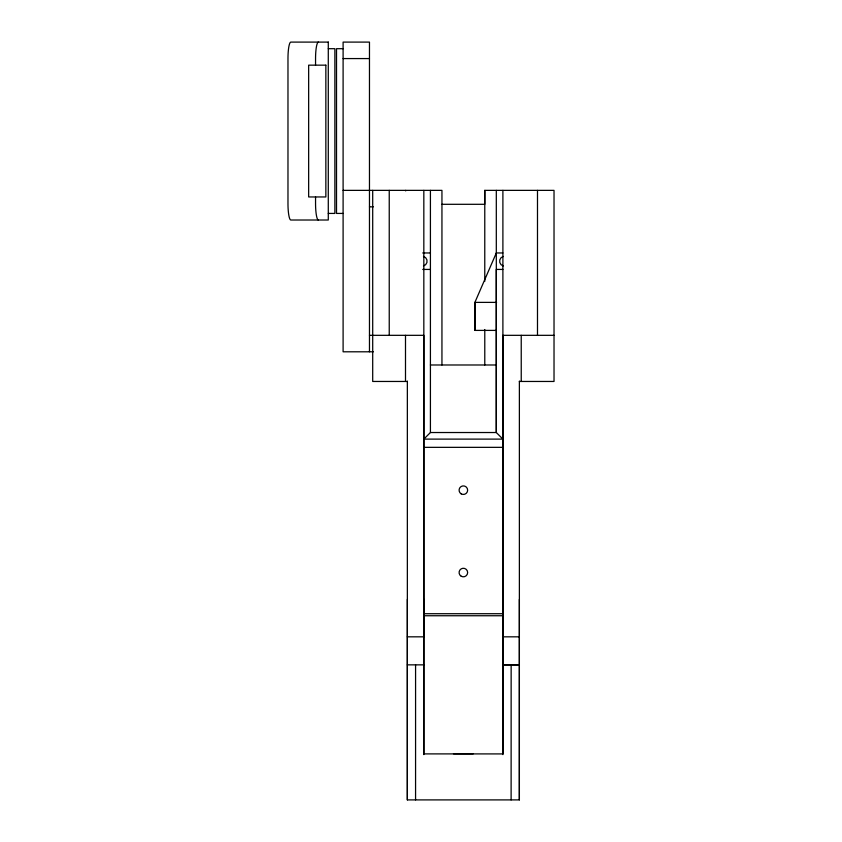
<?xml version="1.0" encoding="UTF-8"?>
<svg xmlns="http://www.w3.org/2000/svg" width="842" height="842" viewBox="0 0 842 842"><rect width="100%" height="100%" fill="white"/><g stroke="black" fill="none" stroke-linecap="round" stroke-linejoin="round"><path stroke-width="1.26" d="M372.701 190.366L372.701 381.458L407.349 381.458M389.236 335.327L389.236 190.366M519.377 599.357L519.356 799.9L407.349 799.9L407.349 599.357M415.569 799.9L415.58 664.854M423.831 599.357L423.81 753.895L502.916 753.916L502.906 599.357M496.275 330.401L474.899 330.401L474.909 302.383L496.591 302.383M519.377 381.458L554.025 381.458L554.025 190.366L484.781 190.366L484.76 204.301L441.945 204.301M502.895 754.611L502.906 335.327L554.025 335.327M511.115 799.9L511.147 664.843L502.948 664.854L519.367 664.854L511.147 664.843M537.491 335.327L537.491 190.366M474.899 330.401L474.888 302.404L496.191 253.263M430.42 190.366L430.42 432.525L423.831 439.114L502.895 439.114L496.306 432.525L496.306 190.366M328.285 48.689L334.874 48.689L334.874 213.426L328.285 213.426M343.104 48.689L336.516 48.689L336.516 213.426L343.104 213.426M343.104 58.572L369.47 58.572M343.104 190.366L441.945 190.366L441.945 364.986M369.47 206.837L373.343 206.837M422.726 252.958L430.42 252.958M496.306 252.958L502.895 252.958M422.726 269.429L430.42 269.429M502.895 269.429L496.306 269.429L496.306 432.525L430.42 432.525M369.47 335.327L423.831 335.327L423.831 636.826L407.349 636.826M373.343 351.798L343.104 351.798L343.104 42.1L369.47 42.1L369.47 351.798M430.42 364.986L496.306 364.986M423.831 447.344L502.895 447.344M423.831 613.713L502.895 613.713M423.831 615.744L502.895 615.744M502.895 636.826L519.377 636.826M407.349 664.854L423.821 664.854M453.48 753.769L473.246 753.769M521.23 335.327L521.24 381.458M519.377 381.131L519.377 799.9M502.895 190.366L502.895 690.556M484.781 190.366L484.771 281.375M484.781 329.527L484.781 364.986M423.831 190.366L423.831 754.611M407.349 381.131L407.349 799.9M405.707 190.366L405.707 190.924M405.497 335.327L405.497 381.458M315.55 65.16L315.55 58.572A16.472 2.863 90 0 1 318.413 42.1M315.55 196.954L315.55 203.543A16.472 2.863 -90 0 0 318.413 220.015M503.263 265.967A4.947 4.947 0 0 1 503.263 256.421M423.463 256.421A4.947 4.947 0 0 1 423.463 265.967M328.285 42.1L290.837 42.1A16.472 2.863 90 0 0 287.975 58.572L287.975 203.543A16.472 2.863 -90 0 0 290.837 220.015L328.285 220.015L328.285 42.1M325.854 65.16L308.656 65.16L308.656 196.954L325.854 196.954L325.854 65.16M461.227 576.254A4.284 4.284 0 0 0 467.647 572.549A4.284 4.284 0 0 0 461.227 568.834A4.284 4.284 0 0 0 461.227 576.254M461.227 493.886A4.284 4.284 0 0 0 467.647 490.181A4.284 4.284 0 0 0 461.227 486.465A4.284 4.284 0 0 0 461.227 493.886"/></g></svg>
